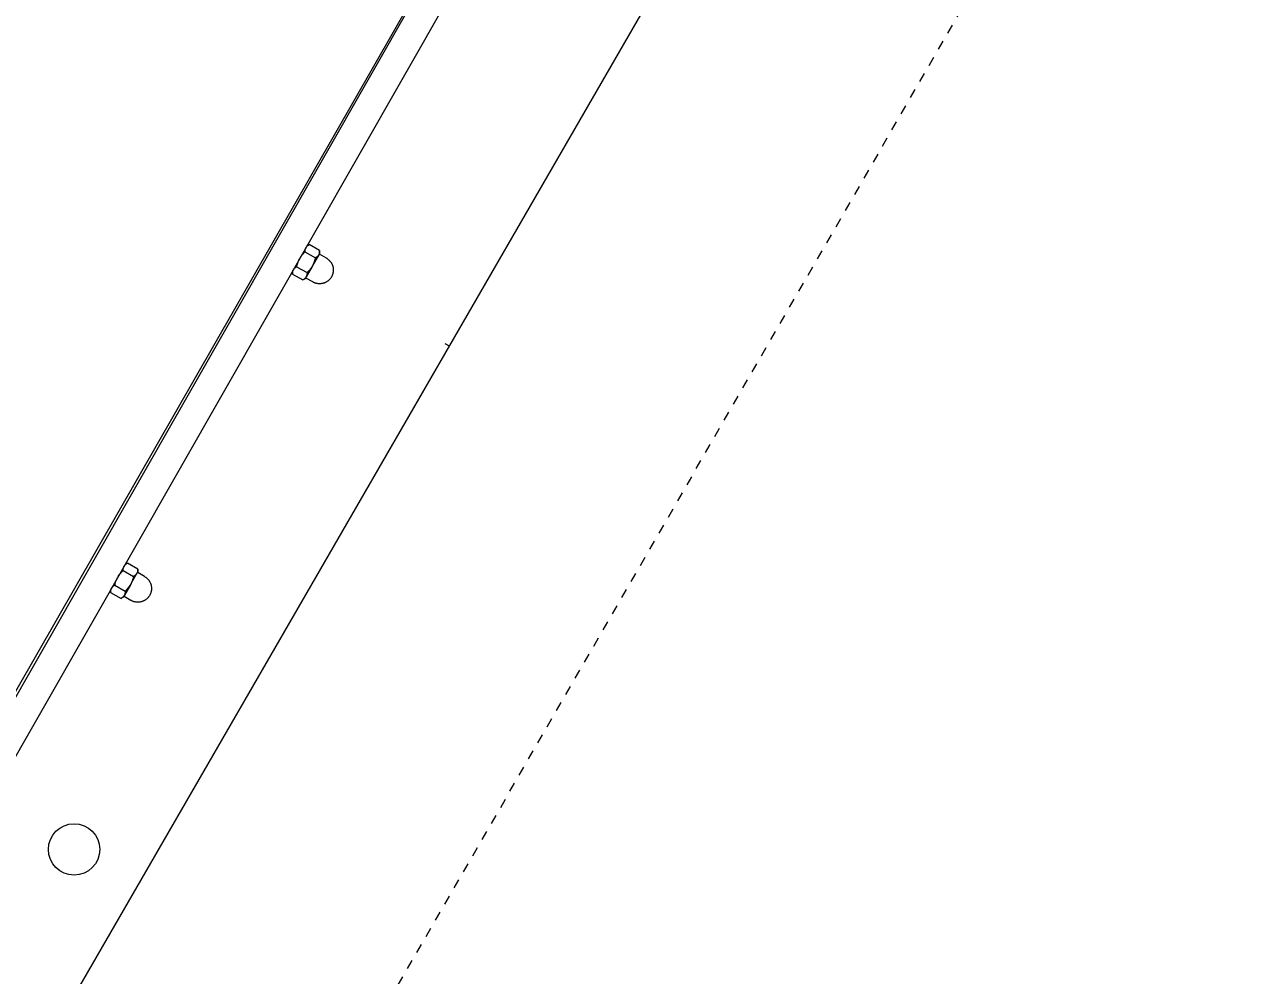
# Model space of a CAD drawing. Header units: inches. Extents: x -6 to 195, y -3 to 126.
# Drawn here: x 73.78 to 86.8, y 47.55 to 57.77 of the extents above; entities that cross this region are included whole.
import ezdxf

# ---------------------------------------------------------------- set-up
doc = ezdxf.new("R2010")
doc.units = ezdxf.units.IN
doc.linetypes.add('HIDDEN', pattern=[1.905, 1.27, -0.635])
for name, color, linetype, lineweight in [('ZANO_R', 7, 'Continuous', 0), ('ZANO_R_przerywana', 250, 'HIDDEN', 0), ('ZANO_W', 1, 'Continuous', 0)]:
    doc.layers.add(name, color=color, linetype=linetype, lineweight=lineweight)
doc.styles.get("Standard").update_dxf_attribs({"font": 'arial.ttf'})
doc.dimstyles.new('amerykanie', dxfattribs={"dimtxt": 50, "dimasz": 50, "dimexe": 0.5, "dimexo": 0.5, "dimgap": 1, "dimtad": 1, "dimdec": 0, "dimzin": 0, "dimlunit": 5, "dimtxsty": 'Standard', "dimcen": 0.09, "dimclrd": 1, "dimclre": 1, "dimclrt": 1, "dimazin": 0, "dimtfac": 1, "dimtdec": 0, "dimtmove": 0, "dimatfit": 3, "dimfxl": 1, "dimtzin": 0, "dimarcsym": 1})

# ---------------------------------------------------------------- blocks, each defined once
blk = doc.blocks.new('*D380')
at = {"layer": 'ZANO_W', "color": 1, "lineweight": -2}
for p, q in [((11.478, 46.56), (14.337, 41.605)), ((73.856, 46.547), (70.995, 41.593))]:
    blk.add_line(p, q, dxfattribs=at)
blk.add_arc((42.655, -7.468), 57.158, 60.9899, 118.985, dxfattribs=at)
at = {"layer": 'ZANO_W', "color": 1}
for points in [[(14.876, 42.676), (15.04, 42.386), (14.087, 42.039)], [(70.293, 42.374), (70.457, 42.664), (71.245, 42.026)]]:
    blk.add_solid(points, dxfattribs=at)
at = {"layer": 'ZANO_W', "color": 1, "insert": (42.668, 51.03), "char_height": 1.625, "attachment_point": 5, "rotation": 359.9875}
blk.add_mtext("60%%d0'", dxfattribs=at)

msp = doc.modelspace()

# ---------------------------------------------------------------- linework, layer by layer
at = {"layer": 'ZANO_R'}
for p, q in [((72.12385, 47.88479), (80.77825, 62.98856)), ((72.26168, 48.05546), (80.65575, 62.757)), ((80.92927, 62.60083), (72.5352, 47.89929)), ((74.10627, 46.97947), (82.57405, 61.63868)), ((76.8032, 55.37363), (76.80515, 55.37621)), ((76.80515, 55.37621), (76.80718, 55.37872)), ((76.80718, 55.37872), (76.8093, 55.38116)), ((76.8093, 55.38116), (76.81151, 55.38353)), ((76.81032, 55.38682), (76.83461, 55.401)), ((76.81151, 55.38353), (76.81379, 55.38581)), ((76.81379, 55.38581), (76.81615, 55.38802)), ((76.81615, 55.38802), (76.81859, 55.39014)), ((76.81859, 55.39014), (76.8211, 55.39218)), ((76.8211, 55.39218), (76.82367, 55.39413)), ((76.82367, 55.39413), (76.82632, 55.39599)), ((76.82632, 55.39599), (76.82902, 55.39776)), ((76.82902, 55.39776), (76.83179, 55.39943)), ((76.83179, 55.39943), (76.83461, 55.401)), ((76.94694, 55.33687), (76.83461, 55.401)), ((76.72453, 55.23539), (76.72943, 55.24503)), ((76.73515, 55.25504), (76.74096, 55.26417)), ((76.74096, 55.26417), (76.74707, 55.2731)), ((76.74707, 55.2731), (76.75346, 55.28182)), ((76.75346, 55.28182), (76.76014, 55.29033)), ((76.76014, 55.29033), (76.76709, 55.29862)), ((76.76709, 55.29862), (76.77432, 55.30667)), ((76.77432, 55.30667), (76.7818, 55.31448)), ((76.7818, 55.31448), (76.78953, 55.32204)), ((76.78946, 55.32528), (76.7895, 55.32851)), ((76.78953, 55.32204), (76.78946, 55.32528)), ((76.7895, 55.32851), (76.78965, 55.33174)), ((76.78953, 55.32204), (76.90186, 55.25791)), ((76.78965, 55.33174), (76.78991, 55.33496)), ((76.78991, 55.33496), (76.79028, 55.33817)), ((76.79028, 55.33817), (76.79076, 55.34136)), ((76.79076, 55.34136), (76.79135, 55.34454)), ((76.79135, 55.34454), (76.79205, 55.3477)), ((76.79205, 55.3477), (76.79286, 55.35082)), ((76.79286, 55.35082), (76.79377, 55.35392)), ((76.79377, 55.35392), (76.79479, 55.35699)), ((76.79479, 55.35699), (76.79592, 55.36002)), ((76.79592, 55.36002), (76.79715, 55.36301)), ((76.79715, 55.36301), (76.79848, 55.36595)), ((76.80135, 55.37098), (76.8032, 55.37363)), ((76.93662, 55.29041), (76.87144, 55.17627)), ((76.8995, 55.24792), (76.89681, 55.23802)), ((76.90186, 55.25791), (76.8995, 55.24792)), ((76.90468, 55.25948), (76.90186, 55.25791)), ((76.90745, 55.26115), (76.90468, 55.25948)), ((76.91015, 55.26292), (76.90745, 55.26115)), ((76.9128, 55.26478), (76.91015, 55.26292)), ((76.91538, 55.26673), (76.9128, 55.26478)), ((76.91788, 55.26877), (76.91538, 55.26673)), ((76.92032, 55.27089), (76.91788, 55.26877)), ((76.92268, 55.2731), (76.92032, 55.27089)), ((76.92497, 55.27538), (76.92268, 55.2731)), ((76.92717, 55.27775), (76.92497, 55.27538)), ((76.92929, 55.28019), (76.92717, 55.27775)), ((76.93132, 55.2827), (76.92929, 55.28019)), ((76.93327, 55.28528), (76.93132, 55.2827)), ((76.93512, 55.28793), (76.93327, 55.28528)), ((76.93797, 55.2931), (76.93662, 55.29041)), ((76.93923, 55.29583), (76.93797, 55.2931)), ((76.94502, 55.30514), (76.93805, 55.29292)), ((76.9404, 55.2986), (76.93923, 55.29583)), ((76.94148, 55.30141), (76.9404, 55.2986)), ((76.94246, 55.30426), (76.94148, 55.30141)), ((76.94335, 55.30713), (76.94246, 55.30426)), ((76.94415, 55.31003), (76.94335, 55.30713)), ((76.94392, 55.30206), (76.94393, 55.30223)), ((76.94392, 55.3019), (76.94392, 55.30206)), ((76.94392, 55.30174), (76.94392, 55.3019)), ((76.94393, 55.30157), (76.94392, 55.30174)), ((76.94393, 55.30223), (76.94394, 55.30239)), ((76.94395, 55.30141), (76.94393, 55.30157)), ((76.94394, 55.30239), (76.94396, 55.30255)), ((76.94397, 55.30125), (76.94395, 55.30141)), ((76.94396, 55.30255), (76.94398, 55.30272)), ((76.944, 55.30108), (76.94397, 55.30125)), ((76.94398, 55.30272), (76.94401, 55.30288)), ((76.94403, 55.30092), (76.944, 55.30108)), ((76.94401, 55.30288), (76.94404, 55.30304)), ((76.94407, 55.30076), (76.94403, 55.30092)), ((76.94404, 55.30304), (76.94409, 55.3032)), ((76.94411, 55.30061), (76.94407, 55.30076)), ((76.94409, 55.3032), (76.94413, 55.30336)), ((76.94416, 55.30045), (76.94411, 55.30061)), ((76.94413, 55.30336), (76.94418, 55.30351)), ((76.94485, 55.31296), (76.94415, 55.31003)), ((76.94422, 55.3003), (76.94416, 55.30045)), ((76.94428, 55.30014), (76.94422, 55.3003)), ((76.94434, 55.29999), (76.94428, 55.30014)), ((76.94441, 55.29984), (76.94434, 55.29999)), ((76.94449, 55.2997), (76.94441, 55.29984)), ((76.94457, 55.29956), (76.94449, 55.2997)), ((76.94465, 55.29942), (76.94457, 55.29956)), ((76.94474, 55.29928), (76.94465, 55.29942)), ((76.94484, 55.29914), (76.94474, 55.29928)), ((76.94494, 55.29901), (76.94484, 55.29914)), ((76.94546, 55.3159), (76.94485, 55.31296)), ((76.94504, 55.29889), (76.94494, 55.29901)), ((76.9467, 55.30807), (76.94502, 55.30514)), ((76.94515, 55.29876), (76.94504, 55.29889)), ((76.94526, 55.29864), (76.94515, 55.29876)), ((76.94538, 55.29853), (76.94526, 55.29864)), ((76.9455, 55.29842), (76.94538, 55.29853)), ((76.94596, 55.31887), (76.94546, 55.3159)), ((76.94563, 55.29831), (76.9455, 55.29842)), ((76.94575, 55.29821), (76.94563, 55.29831)), ((76.94588, 55.29811), (76.94575, 55.29821)), ((76.94602, 55.29802), (76.94588, 55.29811)), ((76.94637, 55.32185), (76.94596, 55.31887)), ((76.94616, 55.29793), (76.94602, 55.29802)), ((76.9463, 55.29784), (76.94616, 55.29793)), ((77.01912, 55.25626), (76.9463, 55.29784)), ((76.94668, 55.32484), (76.94637, 55.32185)), ((76.9469, 55.32784), (76.94668, 55.32484)), ((76.94703, 55.30866), (76.9467, 55.30807)), ((76.94701, 55.33085), (76.9469, 55.32784)), ((76.94708, 55.30873), (76.94694, 55.33687)), ((76.94694, 55.33687), (76.94703, 55.33386)), ((76.94703, 55.33386), (76.94701, 55.33085)), ((76.94703, 55.30866), (76.94708, 55.30873)), ((76.94707, 55.30872), (76.94703, 55.30866)), ((76.94708, 55.30873), (76.94707, 55.30873)), ((76.94707, 55.30873), (76.94707, 55.30872)), ((76.94708, 55.30873), (76.94708, 55.30873)), ((76.94708, 55.30873), (76.94708, 55.30873)), ((77.01912, 55.25626), (77.02346, 55.25369)), ((77.02346, 55.25369), (77.0277, 55.25097)), ((77.0277, 55.25097), (77.03185, 55.24811)), ((77.03185, 55.24811), (77.0359, 55.2451)), ((77.0359, 55.2451), (77.03984, 55.24196)), ((76.65761, 55.11395), (76.65853, 55.11705)), ((76.65853, 55.11705), (76.65955, 55.12012)), ((76.65955, 55.12012), (76.66067, 55.12315)), ((76.66067, 55.12315), (76.6619, 55.12614)), ((76.6619, 55.12614), (76.66323, 55.12908)), ((76.6661, 55.13411), (76.66796, 55.13676)), ((76.66796, 55.13676), (76.6699, 55.13934)), ((76.6699, 55.13934), (76.67194, 55.14185)), ((76.67194, 55.14185), (76.67406, 55.14429)), ((76.67406, 55.14429), (76.67626, 55.14665)), ((76.67626, 55.14665), (76.67854, 55.14894)), ((76.67854, 55.14894), (76.68091, 55.15115)), ((76.68091, 55.15115), (76.68334, 55.15327)), ((76.68334, 55.15327), (76.68585, 55.15531)), ((76.68585, 55.15531), (76.68843, 55.15726)), ((76.68843, 55.15726), (76.69107, 55.15912)), ((76.69107, 55.15912), (76.69378, 55.16088)), ((76.69378, 55.16088), (76.69654, 55.16255)), ((76.69654, 55.16255), (76.69937, 55.16413)), ((76.69937, 55.16413), (76.70195, 55.17464)), ((76.69937, 55.16413), (76.8117, 55.09999)), ((76.70195, 55.17464), (76.70487, 55.18505)), ((76.70487, 55.18505), (76.70814, 55.19537)), ((76.70814, 55.19537), (76.71174, 55.20557)), ((76.71174, 55.20557), (76.71567, 55.21565)), ((76.71567, 55.21565), (76.71994, 55.22559)), ((76.71994, 55.22559), (76.72453, 55.23539)), ((76.86654, 55.16769), (76.80279, 55.05602)), ((76.83317, 55.12203), (76.82626, 55.11445)), ((76.83406, 55.12341), (76.82787, 55.11657)), ((76.83982, 55.12984), (76.83317, 55.12203)), ((76.84005, 55.13044), (76.83406, 55.12341)), ((76.84621, 55.13787), (76.83982, 55.12984)), ((76.84583, 55.13763), (76.84005, 55.13044)), ((76.8514, 55.14499), (76.84583, 55.13763)), ((76.85233, 55.14611), (76.84621, 55.13787)), ((76.85676, 55.1525), (76.8514, 55.14499)), ((76.85817, 55.15454), (76.85233, 55.14611)), ((76.86373, 55.16317), (76.85817, 55.15454)), ((76.86608, 55.16701), (76.86348, 55.16275)), ((76.86899, 55.17198), (76.86373, 55.16317)), ((76.8739, 55.18099), (76.86899, 55.17198)), ((76.8785, 55.19016), (76.8739, 55.18099)), ((76.8815, 55.19675), (76.87711, 55.18733)), ((76.8828, 55.19947), (76.8785, 55.19016)), ((76.88557, 55.20632), (76.8815, 55.19675)), ((76.88678, 55.20893), (76.8828, 55.19947)), ((76.88933, 55.21602), (76.88557, 55.20632)), ((76.89045, 55.21851), (76.88678, 55.20893)), ((76.89277, 55.22583), (76.88933, 55.21602)), ((76.89379, 55.22821), (76.89045, 55.21851)), ((76.89587, 55.23575), (76.89277, 55.22583)), ((76.89681, 55.23802), (76.89379, 55.22821)), ((77.03984, 55.24196), (77.04368, 55.23869)), ((77.04368, 55.23869), (77.0474, 55.23529)), ((77.0474, 55.23529), (77.051, 55.23176)), ((77.051, 55.23176), (77.05448, 55.22811)), ((77.05448, 55.22811), (77.05783, 55.22435)), ((77.05783, 55.22435), (77.06105, 55.22047)), ((77.06105, 55.22047), (77.06414, 55.21649)), ((77.06414, 55.21649), (77.06709, 55.2124)), ((77.06709, 55.2124), (77.0699, 55.20821)), ((77.0699, 55.20821), (77.07257, 55.20393)), ((77.07257, 55.20393), (77.07508, 55.19956)), ((77.07508, 55.19956), (77.07745, 55.19511)), ((77.07745, 55.19511), (77.07966, 55.19058)), ((77.07966, 55.19058), (77.08172, 55.18598)), ((77.08172, 55.18598), (77.08362, 55.18131)), ((77.08362, 55.18131), (77.08535, 55.17658)), ((77.08535, 55.17658), (77.08693, 55.17179)), ((77.08693, 55.17179), (77.08834, 55.16695)), ((77.08834, 55.16695), (77.08959, 55.16206)), ((77.08959, 55.16206), (77.09066, 55.15714)), ((77.09066, 55.15714), (77.09157, 55.15218)), ((77.09157, 55.15218), (77.09231, 55.14719)), ((77.09231, 55.14719), (77.09288, 55.14219)), ((77.09314, 55.11701), (77.09268, 55.11199)), ((77.09288, 55.14219), (77.09328, 55.13716)), ((77.09343, 55.12204), (77.09314, 55.11701)), ((77.09328, 55.13716), (77.0935, 55.13212)), ((77.09355, 55.12708), (77.09343, 55.12204)), ((77.0935, 55.13212), (77.09355, 55.12708)), ((76.65415, 55.1133), (76.65428, 55.08517)), ((76.65421, 55.0884), (76.65425, 55.09163)), ((76.65428, 55.08517), (76.65421, 55.0884)), ((76.65425, 55.09163), (76.6544, 55.09486)), ((76.65428, 55.08517), (76.76661, 55.02104)), ((76.6544, 55.09486), (76.65466, 55.09808)), ((76.65466, 55.09808), (76.65503, 55.10129)), ((76.65503, 55.10129), (76.65551, 55.10449)), ((76.65551, 55.10449), (76.6561, 55.10767)), ((76.6561, 55.10767), (76.6568, 55.11082)), ((76.6568, 55.11082), (76.65761, 55.11395)), ((76.79091, 55.03522), (76.76661, 55.02104)), ((76.76925, 55.02249), (76.76661, 55.02104)), ((76.77184, 55.02403), (76.76925, 55.02249)), ((76.77437, 55.02565), (76.77184, 55.02403)), ((76.77685, 55.02735), (76.77437, 55.02565)), ((76.77927, 55.02914), (76.77685, 55.02735)), ((76.78163, 55.03101), (76.77927, 55.02914)), ((76.78393, 55.03295), (76.78163, 55.03101)), ((76.78616, 55.03497), (76.78393, 55.03295)), ((76.78832, 55.03706), (76.78616, 55.03497)), ((76.79041, 55.03922), (76.78832, 55.03706)), ((76.79243, 55.04146), (76.79041, 55.03922)), ((76.79993, 55.05102), (76.79095, 55.03529)), ((76.79438, 55.04375), (76.79243, 55.04146)), ((76.79404, 55.04049), (76.79394, 55.04036)), ((76.79416, 55.04061), (76.79404, 55.04049)), ((76.79427, 55.04072), (76.79416, 55.04061)), ((76.79439, 55.04084), (76.79427, 55.04072)), ((76.79625, 55.04611), (76.79438, 55.04375)), ((76.79452, 55.04094), (76.79439, 55.04084)), ((76.79464, 55.04105), (76.79452, 55.04094)), ((76.79477, 55.04114), (76.79464, 55.04105)), ((76.79491, 55.04124), (76.79477, 55.04114)), ((76.79505, 55.04133), (76.79491, 55.04124)), ((76.79519, 55.04141), (76.79505, 55.04133)), ((76.79533, 55.04149), (76.79519, 55.04141)), ((76.79548, 55.04157), (76.79533, 55.04149)), ((76.79563, 55.04164), (76.79548, 55.04157)), ((76.79578, 55.0417), (76.79563, 55.04164)), ((76.79593, 55.04176), (76.79578, 55.0417)), ((76.79609, 55.04181), (76.79593, 55.04176)), ((76.79624, 55.04186), (76.79609, 55.04181)), ((76.7964, 55.0419), (76.79624, 55.04186)), ((76.79804, 55.04853), (76.79625, 55.04611)), ((76.79656, 55.04194), (76.7964, 55.0419)), ((76.79672, 55.04197), (76.79656, 55.04194)), ((76.79688, 55.042), (76.79672, 55.04197)), ((76.79705, 55.04202), (76.79688, 55.042)), ((76.79721, 55.04203), (76.79705, 55.04202)), ((76.79737, 55.04204), (76.79721, 55.04203)), ((76.79754, 55.04204), (76.79737, 55.04204)), ((76.7977, 55.04204), (76.79754, 55.04204)), ((76.79787, 55.04203), (76.7977, 55.04204)), ((76.79803, 55.04202), (76.79787, 55.04203)), ((76.79819, 55.042), (76.79803, 55.04202)), ((76.79974, 55.05101), (76.79804, 55.04853)), ((76.79835, 55.04198), (76.79819, 55.042)), ((76.79852, 55.04194), (76.79835, 55.04198)), ((76.79868, 55.04191), (76.79852, 55.04194)), ((76.79883, 55.04187), (76.79868, 55.04191)), ((76.79899, 55.04182), (76.79883, 55.04187)), ((76.79915, 55.04177), (76.79899, 55.04182)), ((76.7993, 55.04171), (76.79915, 55.04177)), ((76.79945, 55.04164), (76.7993, 55.04171)), ((76.7996, 55.04158), (76.79945, 55.04164)), ((76.79975, 55.0415), (76.7996, 55.04158)), ((76.80137, 55.05354), (76.79974, 55.05101)), ((76.79989, 55.04142), (76.79975, 55.0415)), ((76.87271, 54.99984), (76.79989, 55.04142)), ((76.80254, 55.05559), (76.80137, 55.05354)), ((76.80378, 55.05838), (76.8025, 55.05561)), ((76.80497, 55.06119), (76.80378, 55.05838)), ((76.80607, 55.06404), (76.80497, 55.06119)), ((76.80707, 55.06692), (76.80607, 55.06404)), ((76.80798, 55.06983), (76.80707, 55.06692)), ((76.80879, 55.07278), (76.80798, 55.06983)), ((76.8095, 55.07574), (76.80879, 55.07278)), ((76.81012, 55.07873), (76.8095, 55.07574)), ((76.81065, 55.08174), (76.81012, 55.07873)), ((76.81107, 55.08476), (76.81065, 55.08174)), ((76.81139, 55.0878), (76.81107, 55.08476)), ((76.81162, 55.09084), (76.81139, 55.0878)), ((76.81174, 55.09389), (76.81162, 55.09084)), ((76.8191, 55.1071), (76.8117, 55.09999)), ((76.8117, 55.09999), (76.81177, 55.09694)), ((76.81177, 55.09694), (76.81174, 55.09389)), ((76.82626, 55.11445), (76.8191, 55.1071)), ((76.87713, 54.99742), (76.87271, 54.99984)), ((76.88163, 54.99515), (76.87713, 54.99742)), ((76.88621, 54.99303), (76.88163, 54.99515)), ((76.89085, 54.99107), (76.88621, 54.99303)), ((76.89556, 54.98927), (76.89085, 54.99107)), ((76.90033, 54.98763), (76.89556, 54.98927)), ((76.90515, 54.98616), (76.90033, 54.98763)), ((76.91002, 54.98485), (76.90515, 54.98616)), ((76.91493, 54.9837), (76.91002, 54.98485)), ((76.97993, 54.98439), (76.975, 54.98331)), ((76.98481, 54.98563), (76.97993, 54.98439)), ((76.98965, 54.98704), (76.98481, 54.98563)), ((76.99444, 54.98862), (76.98965, 54.98704)), ((76.99918, 54.99036), (76.99444, 54.98862)), ((77.00385, 54.99225), (76.99918, 54.99036)), ((77.00845, 54.99431), (77.00385, 54.99225)), ((77.01298, 54.99652), (77.00845, 54.99431)), ((77.01743, 54.99889), (77.01298, 54.99652)), ((77.0218, 55.00141), (77.01743, 54.99889)), ((77.02608, 55.00407), (77.0218, 55.00141)), ((77.03026, 55.00688), (77.02608, 55.00407)), ((77.03435, 55.00983), (77.03026, 55.00688)), ((77.03834, 55.01292), (77.03435, 55.00983)), ((77.04221, 55.01614), (77.03834, 55.01292)), ((77.04598, 55.01949), (77.04221, 55.01614)), ((77.04963, 55.02297), (77.04598, 55.01949)), ((77.05315, 55.02658), (77.04963, 55.02297)), ((77.05655, 55.0303), (77.05315, 55.02658)), ((77.05983, 55.03413), (77.05655, 55.0303)), ((77.06297, 55.03807), (77.05983, 55.03413)), ((77.06597, 55.04212), (77.06297, 55.03807)), ((77.06884, 55.04627), (77.06597, 55.04212)), ((77.07156, 55.05052), (77.06884, 55.04627)), ((77.07413, 55.05485), (77.07156, 55.05052)), ((77.07655, 55.05927), (77.07413, 55.05485)), ((77.07883, 55.06377), (77.07655, 55.05927)), ((77.08094, 55.06834), (77.07883, 55.06377)), ((77.0829, 55.07299), (77.08094, 55.06834)), ((77.0847, 55.0777), (77.0829, 55.07299)), ((77.08634, 55.08247), (77.0847, 55.0777)), ((77.08782, 55.08729), (77.08634, 55.08247)), ((77.08913, 55.09216), (77.08782, 55.08729)), ((77.09027, 55.09707), (77.08913, 55.09216)), ((77.09124, 55.10201), (77.09027, 55.09707)), ((77.09205, 55.10699), (77.09124, 55.10201)), ((77.09268, 55.11199), (77.09205, 55.10699)), ((76.91988, 54.98273), (76.91493, 54.9837)), ((76.92485, 54.98193), (76.91988, 54.98273)), ((76.92985, 54.98129), (76.92485, 54.98193)), ((76.93487, 54.98083), (76.92985, 54.98129)), ((76.93991, 54.98054), (76.93487, 54.98083)), ((76.94495, 54.98042), (76.93991, 54.98054)), ((76.94999, 54.98047), (76.94495, 54.98042)), ((76.95502, 54.9807), (76.94999, 54.98047)), ((76.96005, 54.98109), (76.95502, 54.9807)), ((76.96506, 54.98166), (76.96005, 54.98109)), ((76.97005, 54.9824), (76.96506, 54.98166)), ((76.975, 54.98331), (76.97005, 54.9824)), ((78.34016, 54.30907), (78.29522, 54.33503)), ((74.79496, 51.85414), (74.80135, 51.86286)), ((74.80135, 51.86286), (74.80803, 51.87137)), ((74.80803, 51.87137), (74.81498, 51.87965)), ((74.81498, 51.87965), (74.8222, 51.88771)), ((74.8222, 51.88771), (74.82969, 51.89552)), ((74.82969, 51.89552), (74.83742, 51.90308)), ((74.83735, 51.90631), (74.83739, 51.90954)), ((74.83742, 51.90308), (74.83735, 51.90631)), ((74.83739, 51.90954), (74.83754, 51.91277)), ((74.83742, 51.90308), (74.94975, 51.83895)), ((74.83754, 51.91277), (74.8378, 51.91599)), ((74.8378, 51.91599), (74.83817, 51.9192)), ((74.83817, 51.9192), (74.83865, 51.9224)), ((74.83865, 51.9224), (74.83924, 51.92558)), ((74.83924, 51.92558), (74.83994, 51.92873)), ((74.83994, 51.92873), (74.84075, 51.93186)), ((74.84075, 51.93186), (74.84166, 51.93496)), ((74.84166, 51.93496), (74.84268, 51.93803)), ((74.84268, 51.93803), (74.84381, 51.94106)), ((74.84381, 51.94106), (74.84504, 51.94405)), ((74.84504, 51.94405), (74.84637, 51.94699)), ((74.84924, 51.95202), (74.85109, 51.95467)), ((74.85109, 51.95467), (74.85304, 51.95725)), ((74.85304, 51.95725), (74.85507, 51.95976)), ((74.85507, 51.95976), (74.85719, 51.9622)), ((74.85719, 51.9622), (74.8594, 51.96456)), ((74.85821, 51.96786), (74.8825, 51.98204)), ((74.8594, 51.96456), (74.86168, 51.96685)), ((74.86168, 51.96685), (74.86404, 51.96906)), ((74.86404, 51.96906), (74.86648, 51.97118)), ((74.86648, 51.97118), (74.86899, 51.97322)), ((74.86899, 51.97322), (74.87156, 51.97517)), ((74.87156, 51.97517), (74.87421, 51.97703)), ((74.87421, 51.97703), (74.87691, 51.97879)), ((74.87691, 51.97879), (74.87968, 51.98046)), ((74.87968, 51.98046), (74.8825, 51.98204)), ((74.99483, 51.9179), (74.8825, 51.98204)), ((74.9845, 51.87145), (74.91933, 51.7573)), ((74.97506, 51.85879), (74.97285, 51.85642)), ((74.97718, 51.86123), (74.97506, 51.85879)), ((74.97921, 51.86374), (74.97718, 51.86123)), ((74.98116, 51.86632), (74.97921, 51.86374)), ((74.98301, 51.86896), (74.98116, 51.86632)), ((74.98585, 51.87414), (74.9845, 51.87145)), ((74.98712, 51.87687), (74.98585, 51.87414)), ((74.99291, 51.88617), (74.98594, 51.87396)), ((74.98829, 51.87964), (74.98712, 51.87687)), ((74.98936, 51.88245), (74.98829, 51.87964)), ((74.99035, 51.88529), (74.98936, 51.88245)), ((74.99124, 51.88817), (74.99035, 51.88529)), ((74.99204, 51.89107), (74.99124, 51.88817)), ((74.99181, 51.88327), (74.99183, 51.88343)), ((74.99181, 51.8831), (74.99181, 51.88327)), ((74.99181, 51.88294), (74.99181, 51.8831)), ((74.99181, 51.88277), (74.99181, 51.88294)), ((74.99182, 51.88261), (74.99181, 51.88277)), ((74.99184, 51.88245), (74.99182, 51.88261)), ((74.99183, 51.88343), (74.99185, 51.88359)), ((74.99186, 51.88228), (74.99184, 51.88245)), ((74.99185, 51.88359), (74.99187, 51.88376)), ((74.99189, 51.88212), (74.99186, 51.88228)), ((74.99187, 51.88376), (74.9919, 51.88392)), ((74.99192, 51.88196), (74.99189, 51.88212)), ((74.9919, 51.88392), (74.99193, 51.88408)), ((74.99196, 51.8818), (74.99192, 51.88196)), ((74.99193, 51.88408), (74.99197, 51.88424)), ((74.992, 51.88164), (74.99196, 51.8818)), ((74.99197, 51.88424), (74.99202, 51.88439)), ((74.99205, 51.88149), (74.992, 51.88164)), ((74.99202, 51.88439), (74.99207, 51.88455)), ((74.99274, 51.89399), (74.99204, 51.89107)), ((74.9921, 51.88133), (74.99205, 51.88149)), ((74.99216, 51.88118), (74.9921, 51.88133)), ((74.99223, 51.88103), (74.99216, 51.88118)), ((74.9923, 51.88088), (74.99223, 51.88103)), ((74.99238, 51.88074), (74.9923, 51.88088)), ((74.99246, 51.88059), (74.99238, 51.88074)), ((74.99254, 51.88045), (74.99246, 51.88059)), ((74.99263, 51.88032), (74.99254, 51.88045)), ((74.99273, 51.88018), (74.99263, 51.88032)), ((74.99283, 51.88005), (74.99273, 51.88018)), ((74.99334, 51.89694), (74.99274, 51.89399)), ((74.99293, 51.87992), (74.99283, 51.88005)), ((74.99459, 51.88911), (74.99291, 51.88617)), ((74.99304, 51.8798), (74.99293, 51.87992)), ((74.99315, 51.87968), (74.99304, 51.8798)), ((74.99327, 51.87957), (74.99315, 51.87968)), ((74.99339, 51.87946), (74.99327, 51.87957)), ((74.99385, 51.89991), (74.99334, 51.89694)), ((74.99351, 51.87935), (74.99339, 51.87946)), ((74.99364, 51.87925), (74.99351, 51.87935)), ((74.99377, 51.87915), (74.99364, 51.87925)), ((74.99391, 51.87906), (74.99377, 51.87915)), ((74.99426, 51.90289), (74.99385, 51.89991)), ((74.99405, 51.87897), (74.99391, 51.87906)), ((74.99419, 51.87888), (74.99405, 51.87897)), ((75.06701, 51.8373), (74.99419, 51.87888)), ((74.99457, 51.90588), (74.99426, 51.90289)), ((74.99479, 51.90888), (74.99457, 51.90588)), ((74.99492, 51.8897), (74.99459, 51.88911)), ((74.9949, 51.91189), (74.99479, 51.90888)), ((74.99497, 51.88977), (74.99483, 51.9179)), ((74.99483, 51.9179), (74.99491, 51.9149)), ((74.99491, 51.9149), (74.9949, 51.91189)), ((74.99492, 51.8897), (74.99497, 51.88977)), ((74.99496, 51.88975), (74.99492, 51.8897)), ((74.99497, 51.88977), (74.99496, 51.88977)), ((74.99496, 51.88977), (74.99496, 51.88975)), ((74.99497, 51.88977), (74.99497, 51.88977)), ((74.99497, 51.88977), (74.99497, 51.88977)), ((74.72195, 51.72533), (74.72415, 51.72769)), ((74.72415, 51.72769), (74.72643, 51.72998)), ((74.72643, 51.72998), (74.72879, 51.73218)), ((74.72879, 51.73218), (74.73123, 51.73431)), ((74.73123, 51.73431), (74.73374, 51.73634)), ((74.73374, 51.73634), (74.73632, 51.73829)), ((74.73632, 51.73829), (74.73896, 51.74015)), ((74.73896, 51.74015), (74.74167, 51.74192)), ((74.74167, 51.74192), (74.74443, 51.74359)), ((74.74443, 51.74359), (74.74726, 51.74517)), ((74.74726, 51.74517), (74.74984, 51.75567)), ((74.74726, 51.74517), (74.85958, 51.68103)), ((74.74984, 51.75567), (74.75276, 51.76609)), ((74.75276, 51.76609), (74.75603, 51.7764)), ((74.75603, 51.7764), (74.75963, 51.78661)), ((74.75963, 51.78661), (74.76356, 51.79668)), ((74.76356, 51.79668), (74.76783, 51.80663)), ((74.76783, 51.80663), (74.77241, 51.81642)), ((74.77241, 51.81642), (74.77732, 51.82607)), ((74.78304, 51.83608), (74.78885, 51.84521)), ((74.78885, 51.84521), (74.79496, 51.85414)), ((74.91443, 51.74872), (74.85067, 51.63706)), ((74.90022, 51.72715), (74.8941, 51.71891)), ((74.90465, 51.73354), (74.89929, 51.72602)), ((74.90606, 51.73558), (74.90022, 51.72715)), ((74.91162, 51.74421), (74.90606, 51.73558)), ((74.91397, 51.74804), (74.91137, 51.74379)), ((74.91688, 51.75301), (74.91162, 51.74421)), ((74.92179, 51.76202), (74.91688, 51.75301)), ((74.92639, 51.77119), (74.92179, 51.76202)), ((74.92939, 51.77779), (74.925, 51.76837)), ((74.93069, 51.78051), (74.92639, 51.77119)), ((74.93346, 51.78736), (74.92939, 51.77779)), ((74.93467, 51.78997), (74.93069, 51.78051)), ((74.93722, 51.79705), (74.93346, 51.78736)), ((74.93834, 51.79955), (74.93467, 51.78997)), ((74.94065, 51.80687), (74.93722, 51.79705)), ((74.94168, 51.80925), (74.93834, 51.79955)), ((74.94376, 51.81679), (74.94065, 51.80687)), ((74.9447, 51.81906), (74.94168, 51.80925)), ((74.94739, 51.82896), (74.9447, 51.81906)), ((74.94975, 51.83895), (74.94739, 51.82896)), ((74.95257, 51.84052), (74.94975, 51.83895)), ((74.95534, 51.84219), (74.95257, 51.84052)), ((74.95804, 51.84396), (74.95534, 51.84219)), ((74.96069, 51.84582), (74.95804, 51.84396)), ((74.96326, 51.84777), (74.96069, 51.84582)), ((74.96577, 51.84981), (74.96326, 51.84777)), ((74.96821, 51.85193), (74.96577, 51.84981)), ((74.97057, 51.85414), (74.96821, 51.85193)), ((74.97285, 51.85642), (74.97057, 51.85414)), ((75.06701, 51.8373), (75.07135, 51.83473)), ((75.07135, 51.83473), (75.07559, 51.83201)), ((75.07559, 51.83201), (75.07974, 51.82914)), ((75.07974, 51.82914), (75.08379, 51.82614)), ((75.08379, 51.82614), (75.08773, 51.823)), ((75.08773, 51.823), (75.09157, 51.81973)), ((75.09157, 51.81973), (75.09529, 51.81633)), ((75.09529, 51.81633), (75.09889, 51.8128)), ((75.09889, 51.8128), (75.10237, 51.80915)), ((75.10237, 51.80915), (75.10572, 51.80539)), ((75.10572, 51.80539), (75.10894, 51.80151)), ((75.10894, 51.80151), (75.11203, 51.79752)), ((75.11203, 51.79752), (75.11498, 51.79344)), ((75.11498, 51.79344), (75.11779, 51.78925)), ((75.11779, 51.78925), (75.12045, 51.78497)), ((75.12045, 51.78497), (75.12297, 51.7806)), ((75.12297, 51.7806), (75.12534, 51.77615)), ((75.12534, 51.77615), (75.12755, 51.77162)), ((75.12755, 51.77162), (75.12961, 51.76702)), ((75.12961, 51.76702), (75.13151, 51.76235)), ((75.13151, 51.76235), (75.13324, 51.75762)), ((75.13324, 51.75762), (75.13482, 51.75283)), ((75.13482, 51.75283), (75.13623, 51.74799)), ((75.13623, 51.74799), (75.13748, 51.7431)), ((75.13748, 51.7431), (75.13855, 51.73818)), ((75.13855, 51.73818), (75.13946, 51.73322)), ((75.13946, 51.73322), (75.1402, 51.72823)), ((75.1402, 51.72823), (75.14077, 51.72322)), ((74.70204, 51.69434), (74.70217, 51.66621)), ((74.7021, 51.66944), (74.70214, 51.67267)), ((74.70217, 51.66621), (74.7021, 51.66944)), ((74.70214, 51.67267), (74.70229, 51.6759)), ((74.70217, 51.66621), (74.8145, 51.60207)), ((74.70229, 51.6759), (74.70255, 51.67912)), ((74.70255, 51.67912), (74.70292, 51.68233)), ((74.70292, 51.68233), (74.7034, 51.68553)), ((74.7034, 51.68553), (74.70399, 51.68871)), ((74.70399, 51.68871), (74.70469, 51.69186)), ((74.70469, 51.69186), (74.7055, 51.69499)), ((74.7055, 51.69499), (74.70642, 51.69809)), ((74.70642, 51.69809), (74.70744, 51.70116)), ((74.70744, 51.70116), (74.70856, 51.70419)), ((74.70856, 51.70419), (74.70979, 51.70717)), ((74.70979, 51.70717), (74.71112, 51.71012)), ((74.71399, 51.71515), (74.71585, 51.71779)), ((74.71585, 51.71779), (74.71779, 51.72037)), ((74.71779, 51.72037), (74.71983, 51.72289)), ((74.71983, 51.72289), (74.72195, 51.72533)), ((74.8388, 51.61626), (74.8145, 51.60207)), ((74.81714, 51.60352), (74.8145, 51.60207)), ((74.81972, 51.60506), (74.81714, 51.60352)), ((74.82226, 51.60669), (74.81972, 51.60506)), ((74.82474, 51.60839), (74.82226, 51.60669)), ((74.82716, 51.61018), (74.82474, 51.60839)), ((74.82952, 51.61205), (74.82716, 51.61018)), ((74.83182, 51.61399), (74.82952, 51.61205)), ((74.83405, 51.61601), (74.83182, 51.61399)), ((74.83621, 51.6181), (74.83405, 51.61601)), ((74.8383, 51.62026), (74.83621, 51.6181)), ((74.84032, 51.62249), (74.8383, 51.62026)), ((74.84782, 51.63206), (74.83884, 51.61633)), ((74.84227, 51.62479), (74.84032, 51.62249)), ((74.84193, 51.62153), (74.84182, 51.6214)), ((74.84204, 51.62165), (74.84193, 51.62153)), ((74.84216, 51.62176), (74.84204, 51.62165)), ((74.84228, 51.62187), (74.84216, 51.62176)), ((74.84414, 51.62715), (74.84227, 51.62479)), ((74.84241, 51.62198), (74.84228, 51.62187)), ((74.84253, 51.62208), (74.84241, 51.62198)), ((74.84266, 51.62218), (74.84253, 51.62208)), ((74.8428, 51.62228), (74.84266, 51.62218)), ((74.84294, 51.62237), (74.8428, 51.62228)), ((74.84308, 51.62245), (74.84294, 51.62237)), ((74.84322, 51.62253), (74.84308, 51.62245)), ((74.84337, 51.6226), (74.84322, 51.62253)), ((74.84352, 51.62267), (74.84337, 51.6226)), ((74.84367, 51.62274), (74.84352, 51.62267)), ((74.84382, 51.6228), (74.84367, 51.62274)), ((74.84397, 51.62285), (74.84382, 51.6228)), ((74.84413, 51.6229), (74.84397, 51.62285)), ((74.84429, 51.62294), (74.84413, 51.6229)), ((74.84593, 51.62957), (74.84414, 51.62715)), ((74.84445, 51.62298), (74.84429, 51.62294)), ((74.84461, 51.62301), (74.84445, 51.62298)), ((74.84477, 51.62304), (74.84461, 51.62301)), ((74.84494, 51.62306), (74.84477, 51.62304)), ((74.8451, 51.62307), (74.84494, 51.62306)), ((74.84526, 51.62308), (74.8451, 51.62307)), ((74.84543, 51.62308), (74.84526, 51.62308)), ((74.84559, 51.62308), (74.84543, 51.62308)), ((74.84576, 51.62307), (74.84559, 51.62308)), ((74.84592, 51.62306), (74.84576, 51.62307)), ((74.84608, 51.62304), (74.84592, 51.62306)), ((74.84763, 51.63204), (74.84593, 51.62957)), ((74.84624, 51.62301), (74.84608, 51.62304)), ((74.8464, 51.62298), (74.84624, 51.62301)), ((74.84656, 51.62295), (74.8464, 51.62298)), ((74.84672, 51.6229), (74.84656, 51.62295)), ((74.84688, 51.62286), (74.84672, 51.6229)), ((74.84704, 51.6228), (74.84688, 51.62286)), ((74.84719, 51.62275), (74.84704, 51.6228)), ((74.84734, 51.62268), (74.84719, 51.62275)), ((74.84749, 51.62261), (74.84734, 51.62268)), ((74.84764, 51.62254), (74.84749, 51.62261)), ((74.84926, 51.63458), (74.84763, 51.63204)), ((74.84778, 51.62246), (74.84764, 51.62254)), ((74.9206, 51.58088), (74.84778, 51.62246)), ((74.85043, 51.63663), (74.84926, 51.63458)), ((74.85167, 51.63942), (74.85039, 51.63664)), ((74.85286, 51.64223), (74.85167, 51.63942)), ((74.85395, 51.64508), (74.85286, 51.64223)), ((74.85496, 51.64796), (74.85395, 51.64508)), ((74.85587, 51.65087), (74.85496, 51.64796)), ((74.85668, 51.65381), (74.85587, 51.65087)), ((74.85739, 51.65678), (74.85668, 51.65381)), ((74.85801, 51.65977), (74.85739, 51.65678)), ((74.85853, 51.66278), (74.85801, 51.65977)), ((74.85896, 51.6658), (74.85853, 51.66278)), ((74.85928, 51.66883), (74.85896, 51.6658)), ((74.85951, 51.67188), (74.85928, 51.66883)), ((74.85963, 51.67493), (74.85951, 51.67188)), ((74.86699, 51.68814), (74.85958, 51.68103)), ((74.85958, 51.68103), (74.85966, 51.67798)), ((74.85966, 51.67798), (74.85963, 51.67493)), ((74.87415, 51.69549), (74.86699, 51.68814)), ((74.88106, 51.70307), (74.87415, 51.69549)), ((74.88195, 51.70445), (74.87576, 51.6976)), ((74.88771, 51.71088), (74.88106, 51.70307)), ((74.88794, 51.71147), (74.88195, 51.70445)), ((74.8941, 51.71891), (74.88771, 51.71088)), ((74.89372, 51.71867), (74.88794, 51.71147)), ((74.89929, 51.72602), (74.89372, 51.71867)), ((75.0901, 51.59718), (75.08622, 51.59396)), ((75.09387, 51.60053), (75.0901, 51.59718)), ((75.09751, 51.60401), (75.09387, 51.60053)), ((75.10104, 51.60761), (75.09751, 51.60401)), ((75.10444, 51.61133), (75.10104, 51.60761)), ((75.10772, 51.61517), (75.10444, 51.61133)), ((75.11086, 51.61911), (75.10772, 51.61517)), ((75.11386, 51.62316), (75.11086, 51.61911)), ((75.11672, 51.62731), (75.11386, 51.62316)), ((75.11945, 51.63155), (75.11672, 51.62731)), ((75.12202, 51.63589), (75.11945, 51.63155)), ((75.12444, 51.64031), (75.12202, 51.63589)), ((75.12672, 51.64481), (75.12444, 51.64031)), ((75.12883, 51.64938), (75.12672, 51.64481)), ((75.13079, 51.65403), (75.12883, 51.64938)), ((75.13259, 51.65874), (75.13079, 51.65403)), ((75.13423, 51.6635), (75.13259, 51.65874)), ((75.13571, 51.66832), (75.13423, 51.6635)), ((75.13701, 51.67319), (75.13571, 51.66832)), ((75.13816, 51.6781), (75.13701, 51.67319)), ((75.13913, 51.68305), (75.13816, 51.6781)), ((75.13994, 51.68803), (75.13913, 51.68305)), ((75.14057, 51.69303), (75.13994, 51.68803)), ((75.14103, 51.69805), (75.14057, 51.69303)), ((75.14077, 51.72322), (75.14116, 51.7182)), ((75.14132, 51.70308), (75.14103, 51.69805)), ((75.14116, 51.7182), (75.14139, 51.71316)), ((75.14144, 51.70812), (75.14132, 51.70308)), ((75.14139, 51.71316), (75.14144, 51.70812)), ((74.92502, 51.57846), (74.9206, 51.58088)), ((74.92952, 51.57618), (74.92502, 51.57846)), ((74.9341, 51.57407), (74.92952, 51.57618)), ((74.93874, 51.57211), (74.9341, 51.57407)), ((74.94345, 51.57031), (74.93874, 51.57211)), ((74.94822, 51.56867), (74.94345, 51.57031)), ((74.95304, 51.56719), (74.94822, 51.56867)), ((74.95791, 51.56588), (74.95304, 51.56719)), ((74.96282, 51.56474), (74.95791, 51.56588)), ((74.96777, 51.56377), (74.96282, 51.56474)), ((74.97274, 51.56296), (74.96777, 51.56377)), ((74.97774, 51.56233), (74.97274, 51.56296)), ((74.98276, 51.56187), (74.97774, 51.56233)), ((74.9878, 51.56158), (74.98276, 51.56187)), ((74.99284, 51.56146), (74.9878, 51.56158)), ((74.99788, 51.56151), (74.99284, 51.56146)), ((75.00291, 51.56173), (74.99788, 51.56151)), ((75.00794, 51.56213), (75.00291, 51.56173)), ((75.01295, 51.5627), (75.00794, 51.56213)), ((75.01794, 51.56344), (75.01295, 51.5627)), ((75.02289, 51.56435), (75.01794, 51.56344)), ((75.02782, 51.56542), (75.02289, 51.56435)), ((75.0327, 51.56667), (75.02782, 51.56542)), ((75.03754, 51.56808), (75.0327, 51.56667)), ((75.04233, 51.56966), (75.03754, 51.56808)), ((75.04706, 51.57139), (75.04233, 51.56966)), ((75.05173, 51.57329), (75.04706, 51.57139)), ((75.05634, 51.57535), (75.05173, 51.57329)), ((75.06087, 51.57756), (75.05634, 51.57535)), ((75.06532, 51.57993), (75.06087, 51.57756)), ((75.06969, 51.58244), (75.06532, 51.57993)), ((75.07397, 51.58511), (75.06969, 51.58244)), ((75.07815, 51.58792), (75.07397, 51.58511)), ((75.08224, 51.59087), (75.07815, 51.58792)), ((75.08622, 51.59396), (75.08224, 51.59087))]:
    msp.add_line(p, q, dxfattribs=at)
msp.add_circle((74.31061, 48.90739), 0.27556, dxfattribs=at)
at = {"layer": 'ZANO_R_przerywana', "ltscale": 0.05}
msp.add_line((74.98925, 42.60478), (86.80475, 63.05949), dxfattribs=at)

# ---------------------------------------------------------------- dimensions: what is measured, and where the dimension line sits
at = {"layer": 'ZANO_W'}
dim = msp.add_angular_dim_2l(base=(52.59297, 48.81942), line1=((74.10627, 46.97947), (82.57405, 61.63868)), line2=((2.76688, 61.65614), (11.22824, 46.99322)), dimstyle='amerykanie', override={"dimtxt": 1.625, "dimasz": 1, "dimgap": 0.5, "dimdec": 4, "dimaunit": 1, "dimadec": 1, "dimtdec": 4, "dimtmove": 1, "dimfrac": 2}, dxfattribs=at)
dim.commit()
dim.dimension.update_dxf_attribs({"geometry": '*D380', "text_midpoint": (42.66814, 51.03015)})

doc.saveas('drawing.dxf')
